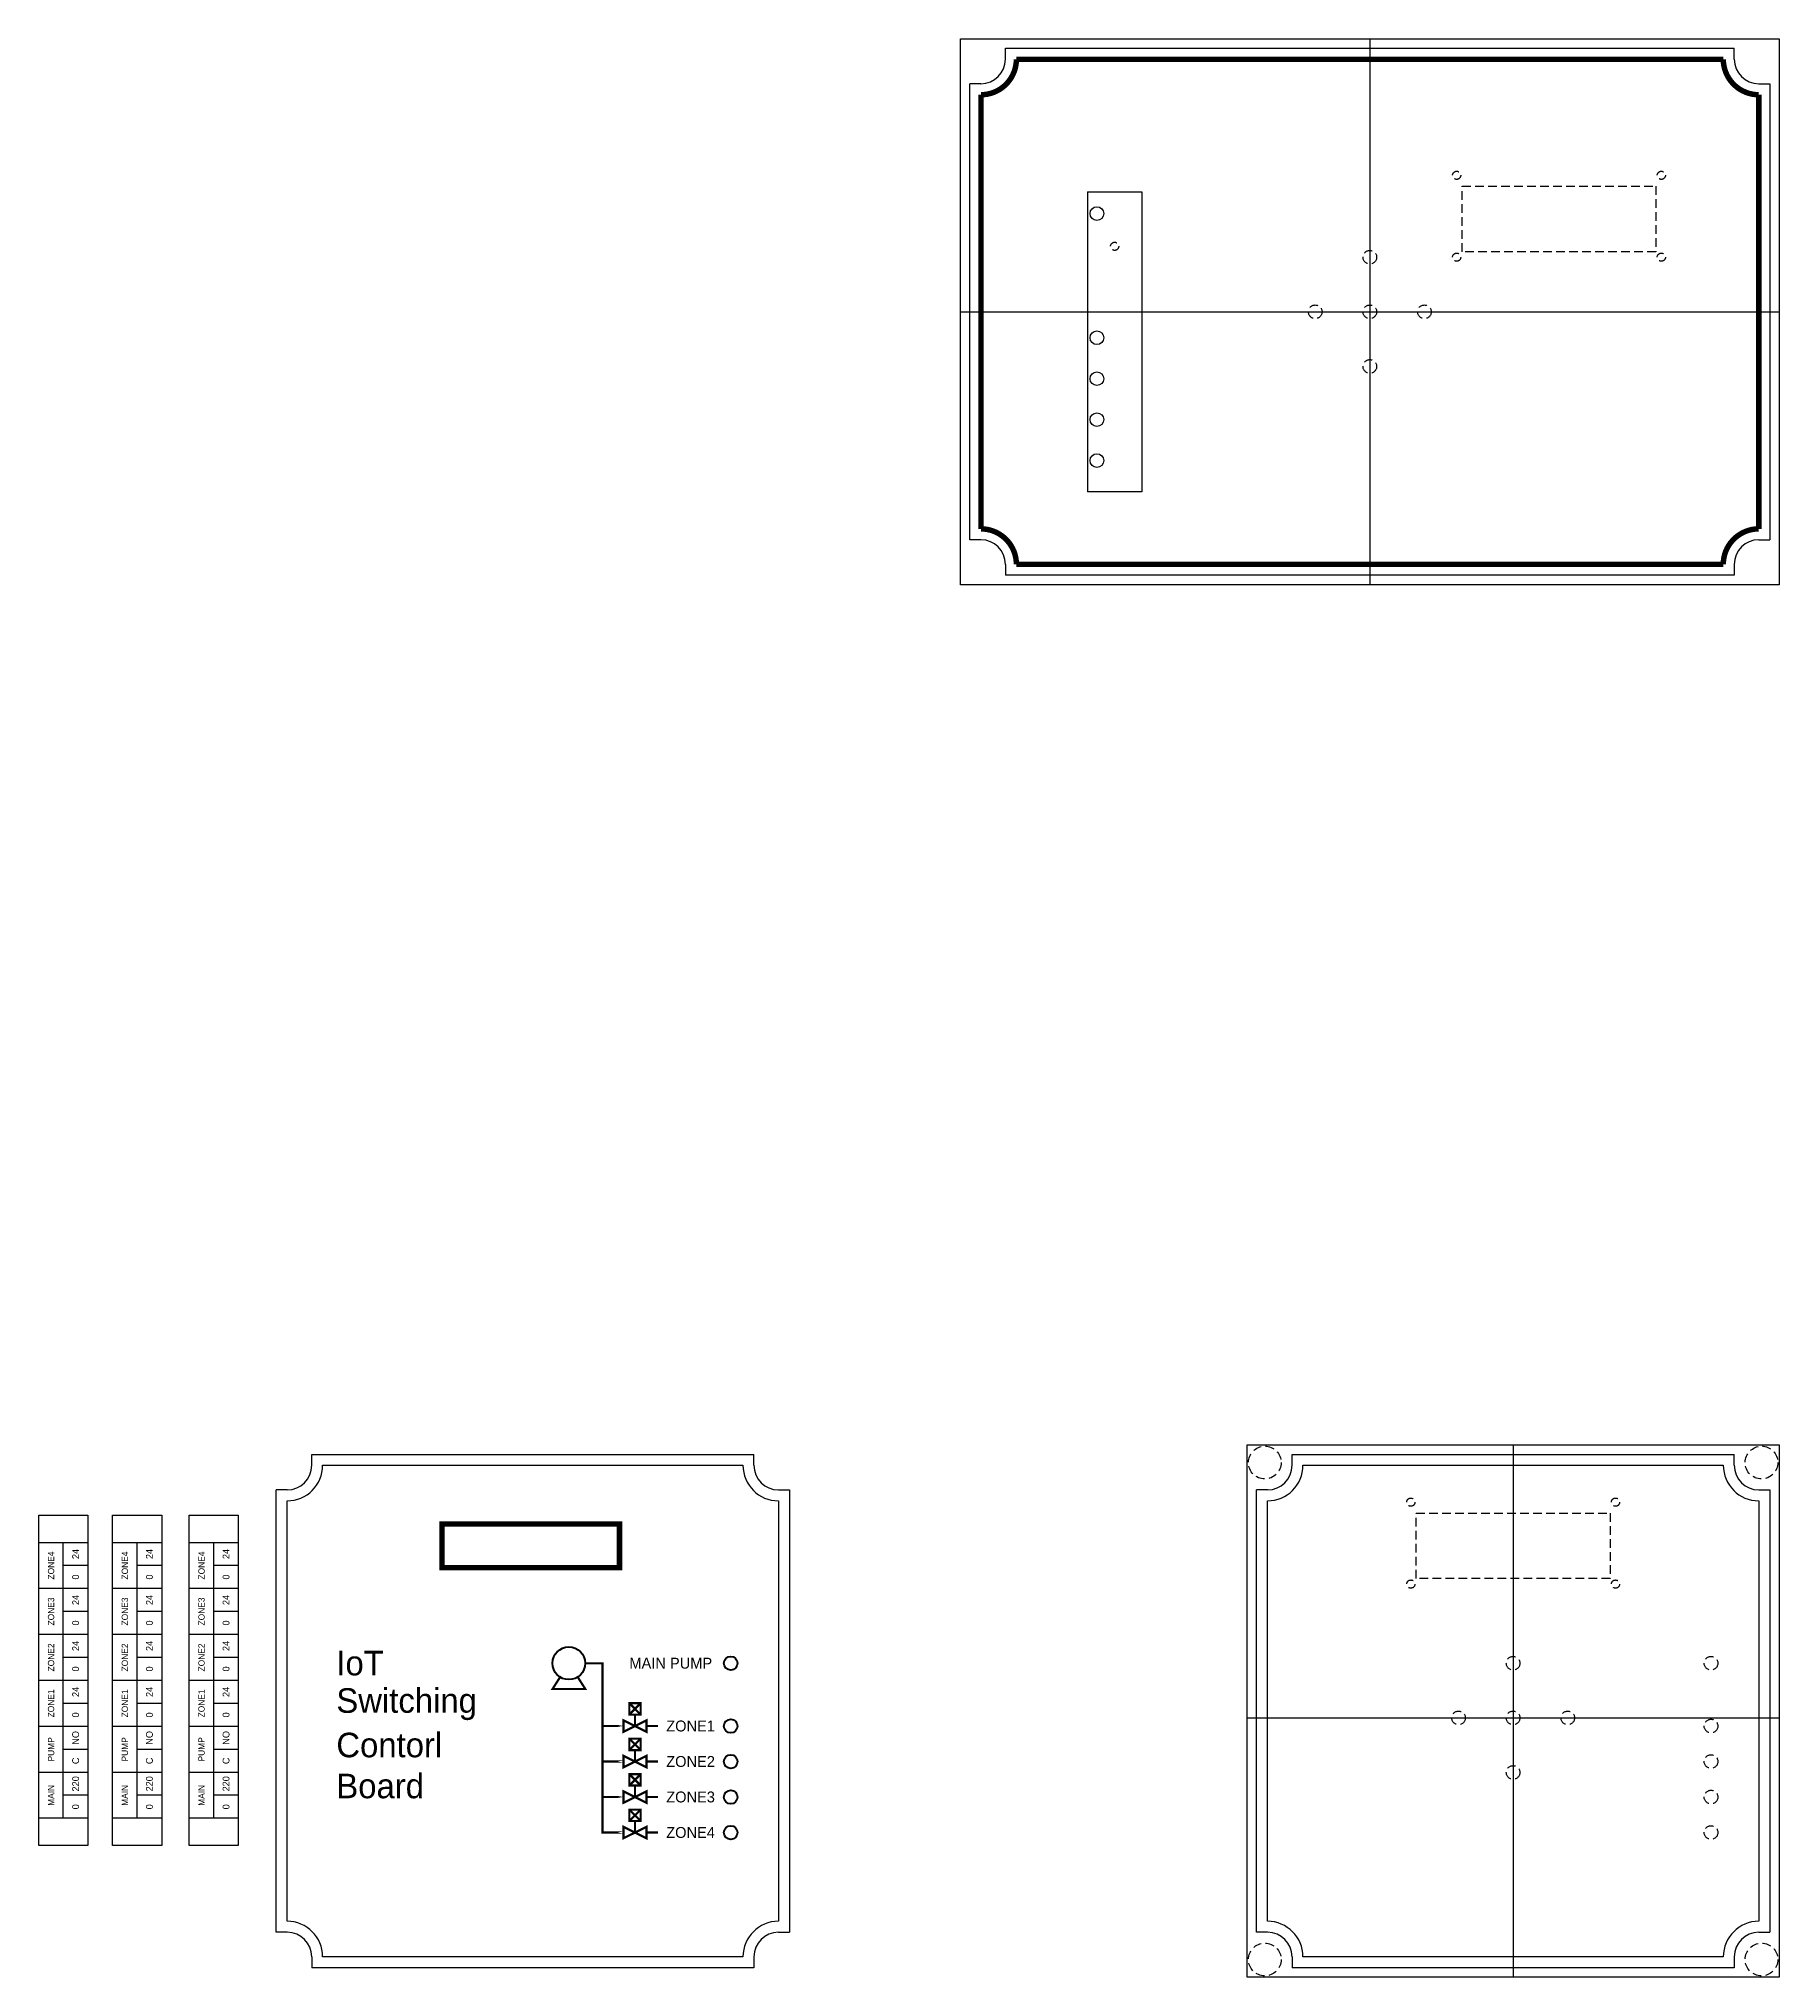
# Model space of a CAD drawing. Header units: millimetres. Extents: x -30 to 2653, y 637 to 1347.
# Drawn here: x 648 to 1286, y 637 to 1347 of the extents above; entities that cross this region are included whole.
import ezdxf
from ezdxf.enums import TextEntityAlignment as Align

# ---------------------------------------------------------------- set-up
doc = ezdxf.new("R2010")
doc.units = ezdxf.units.MM
doc.header["$LTSCALE"] = 0.5
doc.linetypes.add('DASHED2', pattern=[9.525, 6.35, -3.175])
for name, color, linetype in [('Boarder', 7, 'Continuous'), ('Cutout', 6, 'Continuous'), ('LabelTerminal', 5, 'Continuous'), ('WC-DET1', 8, 'Continuous')]:
    doc.layers.add(name, color=color, linetype=linetype)
doc.styles.add('ATTR', font='romans.shx', dxfattribs={"width": 0.8, "height": 1.2})
doc.styles.add('style1', font='ARLRDBD.TTF')

# ---------------------------------------------------------------- blocks, each defined once
blk = doc.blocks.new('LED-Board')
for p, q in [((0, 0), (0, -110)), ((0, 0), (20, 0)), ((20, 0), (20, -110)), ((20, -110), (0, -110))]:
    blk.add_line(p, q)
at = {"linetype": 'DASHED2'}
blk.add_circle((10, -20), 1.5, dxfattribs=at)
blk = doc.blocks.new('ValveSymbol')
at = {"const_width": 1}
for points in [[(-2.62, 10.5), (2.62, 5.25)], [(-2.62, 5.25), (2.62, 10.5)], [(0, 0), (0, 5.25)], [(5.25, 0), (10.5, 0)]]:
    blk.add_lwpolyline(points, dxfattribs=at)
for points in [[(-2.62, 5.25), (-2.62, 10.5), (2.62, 10.5), (2.62, 5.25)], [(-5.25, 0), (-10.5, 0)], [(5.25, -2.62), (5.25, 2.62), (-5.25, -2.62), (-5.25, 2.62)]]:
    blk.add_lwpolyline(points, close=True, dxfattribs=at)
at = {"style": 'ATTR', "width": 0.8, "flags": 9}
blk.add_attdef('ESTCODE', (-10.5, 0), '', height=0.000042, dxfattribs=at)

msp = doc.modelspace()

# ---------------------------------------------------------------- linework, layer by layer
at = {"const_width": 0.8}
for points in [[(857.99, 689.73), (854.48, 689.73), (854.48, 751.73), (848.18, 751.73)], [(857.99, 728.73), (854.48, 728.73)], [(857.99, 715.73), (854.48, 715.73)], [(857.99, 702.73), (854.48, 702.73)]]:
    msp.add_lwpolyline(points, dxfattribs=at)
at = {"layer": 'Boarder'}
for p, q in [((985.63, 1346.73), (1285.63, 1346.73)), ((985.63, 1146.73), (985.63, 1346.73)), ((1002.13, 1343.23), (1269.13, 1343.23)), ((1002.13, 1339.23), (1002.13, 1343.23)), ((1269.13, 1339.23), (1269.13, 1343.23)), ((1285.63, 1346.73), (1285.63, 1146.73)), ((989.13, 1163.23), (989.13, 1330.23)), ((993.13, 1330.23), (989.13, 1330.23)), ((1278.13, 1330.23), (1282.13, 1330.23)), ((1282.13, 1330.23), (1282.13, 1163.23)), ((993.13, 1163.23), (989.13, 1163.23)), ((1278.13, 1163.23), (1282.13, 1163.23)), ((1002.13, 1154.23), (1002.13, 1150.23)), ((1269.13, 1150.23), (1002.13, 1150.23)), ((1269.13, 1154.23), (1269.13, 1150.23)), ((1285.63, 1146.73), (985.63, 1146.73)), ((1090.63, 636.73), (1090.63, 831.73)), ((1090.63, 831.73), (1285.63, 831.73)), ((1285.63, 831.73), (1285.63, 636.73)), ((747.96, 828.23), (909.96, 828.23)), ((747.96, 824.23), (747.96, 828.23)), ((751.96, 824.23), (905.96, 824.23)), ((909.96, 824.23), (909.96, 828.23)), ((1107.13, 828.23), (1269.13, 828.23)), ((1107.13, 824.23), (1107.13, 828.23)), ((1111.13, 824.23), (1265.13, 824.23)), ((1269.13, 824.23), (1269.13, 828.23)), ((734.96, 653.23), (734.96, 815.23)), ((738.96, 815.23), (734.96, 815.23)), ((738.96, 657.23), (738.96, 811.23)), ((918.96, 815.23), (922.96, 815.23)), ((918.96, 811.23), (918.96, 657.23)), ((922.96, 815.23), (922.96, 653.23)), ((1094.13, 653.23), (1094.13, 815.23)), ((1098.13, 815.23), (1094.13, 815.23)), ((1098.13, 657.23), (1098.13, 811.23)), ((1278.13, 815.23), (1282.13, 815.23)), ((1278.13, 811.23), (1278.13, 657.23)), ((1282.13, 815.23), (1282.13, 653.23)), ((738.96, 653.23), (734.96, 653.23)), ((918.96, 653.23), (922.96, 653.23)), ((1098.13, 653.23), (1094.13, 653.23)), ((1278.13, 653.23), (1282.13, 653.23)), ((747.96, 644.23), (747.96, 640.23)), ((909.96, 640.23), (747.96, 640.23)), ((905.96, 644.23), (751.96, 644.23)), ((909.96, 644.23), (909.96, 640.23)), ((1107.13, 644.23), (1107.13, 640.23)), ((1269.13, 640.23), (1107.13, 640.23)), ((1265.13, 644.23), (1111.13, 644.23)), ((1269.13, 644.23), (1269.13, 640.23)), ((1285.63, 636.73), (1090.63, 636.73))]:
    msp.add_line(p, q, dxfattribs=at)
at = {"layer": 'Boarder', "const_width": 2}
msp.add_lwpolyline([(1006.13, 1339.23), (1265.13, 1339.23, 0.414214), (1278.13, 1326.23), (1278.13, 1167.23, 0.414214), (1265.13, 1154.23), (1006.13, 1154.23, 0.414214), (993.13, 1167.23), (993.13, 1326.23, 0.414214)], format="xyb", close=True, dxfattribs=at)
msp.add_lwpolyline([(795.71, 802.73), (860.71, 802.73), (860.71, 786.73), (795.71, 786.73)], close=True, dxfattribs=at)
at = {"layer": 'Boarder', "const_width": 0.8}
msp.add_lwpolyline([(845.41, 746.67), (848.18, 742.31), (836.18, 742.31), (838.96, 746.67)], dxfattribs=at)
at = {"layer": 'Boarder', "lineweight": 80}
msp.add_circle((842.18, 751.73), 6, dxfattribs=at)
at = {"layer": 'Boarder'}
for centre, radius, start, end in [((993.13, 1339.23), 9, 270, 0), ((1278.13, 1339.23), 9, 180, 270), ((993.13, 1154.23), 9, 0, 90), ((1278.13, 1154.23), 9, 90, 180), ((738.96, 824.23), 13, 270, 360), ((738.96, 824.23), 9, 270, 0), ((918.96, 824.23), 13, 180, 270), ((918.96, 824.23), 9, 180, 270), ((1098.13, 824.23), 13, 270, 360), ((1098.13, 824.23), 9, 270, 0), ((1278.13, 824.23), 13, 180, 270), ((1278.13, 824.23), 9, 180, 270), ((738.96, 644.23), 13, 0, 90), ((738.96, 644.23), 9, 0, 90), ((918.96, 644.23), 13, 90, 180), ((918.96, 644.23), 9, 90, 180), ((1098.13, 644.23), 13, 0, 90), ((1098.13, 644.23), 9, 0, 90), ((1278.13, 644.23), 13, 90, 180), ((1278.13, 644.23), 9, 90, 180)]:
    msp.add_arc(centre, radius, start, end, dxfattribs=at)
at = {"layer": 'Cutout', "linetype": 'DASHED2'}
for p, q in [((1169.43, 1268.73), (1169.43, 1292.73)), ((1169.43, 1292.73), (1240.43, 1292.73)), ((1240.43, 1292.73), (1240.43, 1268.73)), ((1240.43, 1268.73), (1169.43, 1268.73)), ((1152.63, 782.73), (1152.63, 806.73)), ((1152.63, 806.73), (1223.63, 806.73)), ((1223.63, 806.73), (1223.63, 782.73)), ((1223.63, 782.73), (1152.63, 782.73))]:
    msp.add_line(p, q, dxfattribs=at)
for centre, radius in [((1167.43, 1296.73), 1.5), ((1242.43, 1296.73), 1.5), ((1167.43, 1266.73), 1.5), ((1242.43, 1266.73), 1.5), ((1097.13, 825.23), 6), ((1279.13, 825.23), 6), ((1150.63, 810.73), 1.5), ((1225.63, 810.73), 1.5), ((1150.63, 780.73), 1.5), ((1225.63, 780.73), 1.5), ((1260.63, 751.73), 2.5), ((1260.63, 728.73), 2.5), ((1260.63, 715.73), 2.5), ((1260.63, 702.73), 2.5), ((1260.63, 689.73), 2.5), ((1097.13, 643.23), 6), ((1279.13, 643.23), 6)]:
    msp.add_circle(centre, radius, dxfattribs=at)
at = {"layer": 'Cutout'}
for centre in [(1035.63, 1282.73), (1035.63, 1237.23), (1035.64, 1222.23), (1035.64, 1207.23), (1035.64, 1192.23)]:
    msp.add_circle(centre, 2.5, dxfattribs=at)
at = {"layer": 'Cutout', "color": 7, "lineweight": 80}
for centre in [(901.46, 751.73), (901.46, 728.73), (901.46, 715.73), (901.46, 702.73), (901.46, 689.73)]:
    msp.add_circle(centre, 2.5, dxfattribs=at)
at = {"layer": 'LabelTerminal'}
for p, q in [((1135.63, 1346.73), (1135.63, 1146.73)), ((985.63, 1246.73), (1285.63, 1246.73)), ((1188.13, 831.73), (1188.13, 636.73)), ((647.94, 684.95), (647.94, 805.95)), ((647.94, 805.95), (665.94, 805.95)), ((665.94, 805.95), (665.94, 684.95)), ((674.98, 684.95), (674.98, 805.95)), ((674.98, 805.95), (692.98, 805.95)), ((692.98, 805.95), (692.98, 684.95)), ((703.06, 684.95), (703.06, 805.95)), ((703.06, 805.95), (721.06, 805.95)), ((721.06, 805.95), (721.06, 684.95)), ((647.94, 795.95), (665.94, 795.95)), ((656.94, 694.95), (656.94, 795.95)), ((674.98, 795.95), (692.98, 795.95)), ((683.98, 694.95), (683.98, 795.95)), ((703.06, 795.95), (721.06, 795.95)), ((712.06, 694.95), (712.06, 795.95)), ((665.94, 787.53), (656.94, 787.53)), ((692.98, 787.53), (683.98, 787.53)), ((721.06, 787.53), (712.06, 787.53)), ((665.94, 779.11), (647.94, 779.11)), ((692.98, 779.11), (674.98, 779.11)), ((721.06, 779.11), (703.06, 779.11)), ((665.94, 770.7), (656.94, 770.7)), ((692.98, 770.7), (683.98, 770.7)), ((721.06, 770.7), (712.06, 770.7)), ((665.94, 762.28), (647.94, 762.28)), ((692.98, 762.28), (674.98, 762.28)), ((721.06, 762.28), (703.06, 762.28)), ((665.94, 753.86), (656.94, 753.86)), ((692.98, 753.86), (683.98, 753.86)), ((721.06, 753.86), (712.06, 753.86)), ((665.94, 745.45), (647.94, 745.45)), ((692.98, 745.45), (674.98, 745.45)), ((721.06, 745.45), (703.06, 745.45)), ((665.94, 737.03), (656.94, 737.03)), ((692.98, 737.03), (683.98, 737.03)), ((721.06, 737.03), (712.06, 737.03)), ((1090.63, 731.73), (1285.63, 731.73)), ((665.94, 728.61), (647.94, 728.61)), ((692.98, 728.61), (674.98, 728.61)), ((721.06, 728.61), (703.06, 728.61)), ((665.94, 720.2), (656.94, 720.2)), ((692.98, 720.2), (683.98, 720.2)), ((721.06, 720.2), (712.06, 720.2)), ((665.94, 711.78), (647.94, 711.78)), ((692.98, 711.78), (674.98, 711.78)), ((721.06, 711.78), (703.06, 711.78)), ((665.94, 703.36), (656.94, 703.36)), ((692.98, 703.36), (683.98, 703.36)), ((721.06, 703.36), (712.06, 703.36)), ((665.94, 694.95), (647.94, 694.95)), ((692.98, 694.95), (674.98, 694.95)), ((721.06, 694.95), (703.06, 694.95)), ((665.94, 684.95), (647.94, 684.95)), ((692.98, 684.95), (674.98, 684.95)), ((721.06, 684.95), (703.06, 684.95))]:
    msp.add_line(p, q, dxfattribs=at)
at = {"layer": 'LabelTerminal', "linetype": 'DASHED2'}
for centre in [(1135.63, 1266.73), (1115.63, 1246.73), (1135.63, 1246.73), (1155.63, 1246.73), (1135.63, 1226.73), (1188.13, 751.73), (1168.13, 731.73), (1188.13, 731.73), (1208.13, 731.73), (1188.13, 711.73)]:
    msp.add_circle(centre, 2.5, dxfattribs=at)

# ---------------------------------------------------------------- block references
at = {"layer": 'Boarder', "xscale": 0.8, "yscale": 0.8, "zscale": 0.8}
for p in [(866.39, 728.73), (866.39, 715.73), (866.39, 702.73), (866.39, 689.73)]:
    msp.add_blockref('ValveSymbol', p, dxfattribs=at)
at = {"layer": 'WC-DET1'}
msp.add_blockref('LED-Board', (1032.13, 1290.73), dxfattribs=at)

# ---------------------------------------------------------------- texts
at = {"layer": 'Boarder', "lineweight": 30, "attachment_point": 4, "style": 'style1'}
for s, width, insert, char_height in [('{\\C30;I}oT', 50.4225, (756.97, 751.73), 9), ('MAIN PUMP', 33.3682, (864.35, 751.73), 4), ('{\\C30;S}witching', 50.4225, (756.97, 736.73), 9), ('{\\C30;C}ontorl', 50.4225, (756.97, 721.73), 9), ('ZONE1', 20.9802, (877.84, 728.73), 4), ('ZONE2', 20.9802, (877.84, 715.73), 4), ('{\\C30;B}oard', 50.4225, (756.97, 706.73), 9), ('ZONE3', 20.9802, (877.84, 702.73), 4), ('ZONE4', 20.9802, (877.84, 689.73), 4)]:
    msp.add_mtext_dynamic_manual_height_columns(s, width=width, gutter_width=25, heights=[0], dxfattribs=dict(at, insert=insert, char_height=char_height))
at = {"layer": 'LabelTerminal', "style": 'style1'}
for s, height, p in [('ZONE4', 2.3, (652.44, 787.53)), ('24', 2.5, (661.44, 791.74)), ('ZONE4', 2.3, (679.48, 787.53)), ('24', 2.5, (688.48, 791.74)), ('ZONE4', 2.3, (707.56, 787.53)), ('24', 2.5, (716.56, 791.74)), ('0', 2.5, (661.44, 783.32)), ('0', 2.5, (688.48, 783.32)), ('0', 2.5, (716.56, 783.32)), ('ZONE3', 2.3, (652.44, 770.7)), ('24', 2.5, (661.44, 774.91)), ('ZONE3', 2.3, (679.48, 770.7)), ('24', 2.5, (688.48, 774.91)), ('ZONE3', 2.3, (707.56, 770.7)), ('24', 2.5, (716.56, 774.91)), ('0', 2.5, (661.44, 766.49)), ('0', 2.5, (688.48, 766.49)), ('0', 2.5, (716.56, 766.49)), ('24', 2.5, (661.44, 758.07)), ('24', 2.5, (688.48, 758.07)), ('24', 2.5, (716.56, 758.07)), ('ZONE2', 2.3, (652.44, 753.86)), ('ZONE2', 2.3, (679.48, 753.86)), ('ZONE2', 2.3, (707.56, 753.86)), ('0', 2.5, (661.44, 749.66)), ('0', 2.5, (688.48, 749.66)), ('0', 2.5, (716.56, 749.66)), ('ZONE1', 2.3, (652.44, 737.03)), ('24', 2.5, (661.44, 741.24)), ('ZONE1', 2.3, (679.48, 737.03)), ('24', 2.5, (688.48, 741.24)), ('ZONE1', 2.3, (707.56, 737.03)), ('24', 2.5, (716.56, 741.24)), ('0', 2.5, (661.44, 732.82)), ('0', 2.5, (688.48, 732.82)), ('0', 2.5, (716.56, 732.82)), ('PUMP', 2.3, (652.44, 720.2)), ('NO', 2.5, (661.44, 724.41)), ('PUMP', 2.3, (679.48, 720.2)), ('NO', 2.5, (688.48, 724.41)), ('PUMP', 2.3, (707.56, 720.2)), ('NO', 2.5, (716.56, 724.41)), ('C', 2.5, (661.44, 715.99)), ('220', 2.5, (661.44, 707.57)), ('C', 2.5, (688.48, 715.99)), ('220', 2.5, (688.48, 707.57)), ('C', 2.5, (716.56, 715.99)), ('220', 2.5, (716.56, 707.57)), ('MAIN', 2.3, (652.44, 703.36)), ('MAIN', 2.3, (679.48, 703.36)), ('MAIN', 2.3, (707.56, 703.36)), ('0', 2.5, (661.44, 699.16)), ('0', 2.5, (688.48, 699.16)), ('0', 2.5, (716.56, 699.16))]:
    msp.add_text(s, height=height, rotation=90, dxfattribs=at).set_placement(p, align=Align.MIDDLE_CENTER)

doc.saveas('drawing.dxf')
